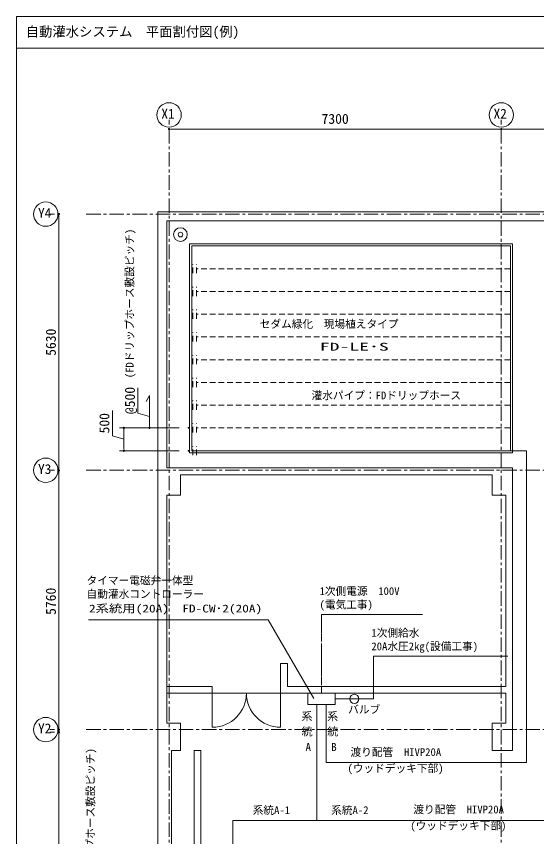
# Model space of a CAD drawing. Units: millimetres, scale not verified. Extents: x -19736 to 19736, y -13918 to 13918.
# Drawn here: x -19736 to -8305, y -4111 to 13918 of the extents above; entities that cross this region are included whole.
import ezdxf
from ezdxf.enums import TextEntityAlignment as Align

# ---------------------------------------------------------------- set-up
doc = ezdxf.new("R2010")
doc.units = ezdxf.units.MM
doc.header["$LTSCALE"] = 10
doc.header["$PDMODE"] = 32
doc.header["$PDSIZE"] = 2
for name, pattern in [('USER1', [50.8, 31.75, -6.35, 6.35, -6.35]), ('USER2', [19.05, 12.7, -6.35]), ('USER3', [18.9, 15, -0.9, 0.6, -0.9, 0.6, -0.9])]:
    doc.linetypes.add(name, pattern=pattern)
for name, color, linetype, lineweight in [('0-0_0', 7, 'Continuous', 20), ('0-1_WAKU', 7, 'Continuous', 18), ('0-3_sunpo', 7, 'Continuous', 20), ('0-4_kutai', 3, 'Continuous', 18), ('0-5_sin', 1, 'USER1', 18), ('0-6_moji', 7, 'Continuous', 18), ('0-7_wall', 1, 'Continuous', 18), ('0-9_00kansui01', 4, 'USER2', 18), ('0-A_00kansui02', 6, 'Continuous', 18), ('0-B_sen', 6, 'USER3', 18), ('F-0', 7, 'Continuous', 18)]:
    doc.layers.add(name, color=color, linetype=linetype, lineweight=lineweight)
doc.layers.add('0-2_DEFPOINTS', color=7, linetype='Continuous')
doc.styles.add('ＭＳ ゴシック', font='')
doc.styles.get('ＭＳ ゴシック').set_extended_font_data('MS Gothic')

# ---------------------------------------------------------------- blocks, each defined once
blk = doc.blocks.new('_Dot')
at = {"layer": '0-0_0'}
for p, q in [((-0.5, 0), (-1, 0)), ((0.25, 0), (-0.25, 0))]:
    blk.add_line(p, q, dxfattribs=at)
blk.add_circle((0, 0), 0.25, dxfattribs=at)
blk = doc.blocks.new('D1')
at = {"layer": '0-2_DEFPOINTS'}
for p in [(-6458.05, -11007.92), (-6458.05, -18907.92)]:
    blk.add_point(p, dxfattribs=at)
at = {"layer": '0-3_sunpo'}
for p, q in [((-6658.05, -11007.92), (-6558.05, -11007.92)), ((-6458.05, -18847.92), (-6458.05, -11067.92)), ((-6658.05, -18907.92), (-6558.05, -18907.92))]:
    blk.add_line(p, q, dxfattribs=at)
at = {"layer": '0-3_sunpo', "xscale": 60, "yscale": 60}
for p, rotation in [((-6458.05, -11007.92), 90), ((-6458.05, -18907.92), 270)]:
    blk.add_blockref('_Dot', p, dxfattribs=dict(at, rotation=rotation))
at = {"layer": '0-3_sunpo', "style": 'ＭＳ ゴシック'}
blk.add_text('7900', height=219.9, rotation=90, dxfattribs=at).set_placement((-6460.05, -15257.92), align=Align.BOTTOM_LEFT)
blk = doc.blocks.new('D2')
at = {"layer": '0-2_DEFPOINTS'}
for p in [(-6458.05, -5307.92), (-6458.05, -11067.92)]:
    blk.add_point(p, dxfattribs=at)
at = {"layer": '0-3_sunpo'}
for p, q in [((-6658.05, -5307.92), (-6558.05, -5307.92)), ((-6458.05, -11007.92), (-6458.05, -5367.92)), ((-6658.05, -11067.92), (-6558.05, -11067.92))]:
    blk.add_line(p, q, dxfattribs=at)
at = {"layer": '0-3_sunpo', "xscale": 60, "yscale": 60}
for p, rotation in [((-6458.05, -5307.92), 90), ((-6458.05, -11067.92), 270)]:
    blk.add_blockref('_Dot', p, dxfattribs=dict(at, rotation=rotation))
at = {"layer": '0-3_sunpo', "style": 'ＭＳ ゴシック'}
blk.add_text('5760', height=219.9, rotation=90, dxfattribs=at).set_placement((-6460.05, -8487.92), align=Align.BOTTOM_LEFT)
blk = doc.blocks.new('D3')
at = {"layer": '0-2_DEFPOINTS'}
for p in [(-6458.05, 322.08), (-6458.05, -5307.92)]:
    blk.add_point(p, dxfattribs=at)
at = {"layer": '0-3_sunpo'}
for p, q in [((-6658.05, 322.08), (-6558.05, 322.08)), ((-6458.05, -5247.92), (-6458.05, 262.08)), ((-6658.05, -5307.92), (-6558.05, -5307.92))]:
    blk.add_line(p, q, dxfattribs=at)
at = {"layer": '0-3_sunpo', "xscale": 60, "yscale": 60}
for p, rotation in [((-6458.05, 322.08), 90), ((-6458.05, -5307.92), 270)]:
    blk.add_blockref('_Dot', p, dxfattribs=dict(at, rotation=rotation))
at = {"layer": '0-3_sunpo', "style": 'ＭＳ ゴシック'}
blk.add_text('5630', height=219.9, rotation=90, dxfattribs=at).set_placement((-6460.05, -2792.92), align=Align.BOTTOM_LEFT)
blk = doc.blocks.new('D4')
at = {"layer": '0-2_DEFPOINTS'}
for p in [(-4037.55, 2191.79), (3262.45, 2191.79)]:
    blk.add_point(p, dxfattribs=at)
at = {"layer": '0-3_sunpo'}
for p, q in [((-4037.55, 2391.79), (-4037.55, 2291.79)), ((3262.45, 2391.79), (3262.45, 2291.79)), ((-3977.55, 2191.79), (3202.45, 2191.79))]:
    blk.add_line(p, q, dxfattribs=at)
at = {"layer": '0-3_sunpo', "xscale": 60, "yscale": 60, "rotation": 180}
blk.add_blockref('_Dot', (-4037.55, 2191.79), dxfattribs=at)
at = {"layer": '0-3_sunpo', "xscale": 60, "yscale": 60}
blk.add_blockref('_Dot', (3262.45, 2191.79), dxfattribs=at)
at = {"layer": '0-3_sunpo', "style": 'ＭＳ ゴシック'}
blk.add_text('7300', height=219.9, dxfattribs=at).set_placement((-687.55, 2240.55), align=Align.BOTTOM_LEFT)
blk = doc.blocks.new('D5')
at = {"layer": '0-2_DEFPOINTS'}
for p in [(3262.45, 2191.79), (11762.45, 2191.79)]:
    blk.add_point(p, dxfattribs=at)
at = {"layer": '0-3_sunpo'}
for p, q in [((3262.45, 2391.79), (3262.45, 2291.79)), ((11762.45, 2391.79), (11762.45, 2291.79)), ((11702.45, 2191.79), (3322.45, 2191.79))]:
    blk.add_line(p, q, dxfattribs=at)
at = {"layer": '0-3_sunpo', "xscale": 60, "yscale": 60, "rotation": 180}
blk.add_blockref('_Dot', (3262.45, 2191.79), dxfattribs=at)
at = {"layer": '0-3_sunpo', "xscale": 60, "yscale": 60}
blk.add_blockref('_Dot', (11762.45, 2191.79), dxfattribs=at)
at = {"layer": '0-3_sunpo', "style": 'ＭＳ ゴシック'}
blk.add_text('8500', height=219.9, dxfattribs=at).set_placement((7212.45, 2256.44), align=Align.BOTTOM_LEFT)
blk = doc.blocks.new('D7')
at = {"layer": '0-2_DEFPOINTS'}
for p in [(-5029.24, -4377.92), (-3612.55, -4377.92), (-3612.55, -4877.92)]:
    blk.add_point(p, dxfattribs=at)
at = {"layer": '0-3_sunpo'}
for p, q in [((-3812.55, -4377.92), (-5129.24, -4377.92)), ((-5029.24, -4817.92), (-5029.24, -4437.92)), ((-3812.55, -4877.92), (-5129.24, -4877.92))]:
    blk.add_line(p, q, dxfattribs=at)
blk.add_lwpolyline([(-5029.24, -4627.92), (-5282.24, -4552.02), (-5282.24, -3995.23)], dxfattribs=at)
at = {"layer": '0-3_sunpo', "xscale": 60, "yscale": 60}
for p, rotation in [((-5029.24, -4377.92), 90), ((-5029.24, -4877.92), 270)]:
    blk.add_blockref('_Dot', p, dxfattribs=dict(at, rotation=rotation))
at = {"layer": '0-3_sunpo', "style": 'ＭＳ ゴシック'}
blk.add_text('500', height=219.9, rotation=90, dxfattribs=at).set_placement((-5284.24, -4498.63), align=Align.BOTTOM_LEFT)

msp = doc.modelspace()

# ---------------------------------------------------------------- linework, layer by layer
at = {"layer": '0-1_WAKU'}
msp.add_line((-19736.25, 13217.5), (19736.25, 13217.5), dxfattribs=at)
at = {"layer": '0-3_sunpo', "lineweight": 18}
for p, q in [((-16811.68, 5583.93), (-16887.28, 5454.79)), ((-16811.68, 4931.53), (-16811.68, 5583.93)), ((-16156.34, 4871.53), (-16911.68, 4871.53))]:
    msp.add_line(p, q, dxfattribs=at)
msp.add_lwpolyline([(-16811.68, 5121.53), (-17064.68, 5197.43), (-17064.68, 5754.22)], dxfattribs=at)
at = {"layer": '0-4_kutai'}
for p, q in [((-8831.34, 3991.53), (-16431.34, 3991.53)), ((-8831.34, 3991.53), (-8831.34, -2218.47)), ((-9281.34, 3841.53), (-16131.34, 3841.53)), ((-9281.34, 3841.53), (-9281.34, 3391.53)), ((-9281.34, 3391.53), (-8981.34, 3391.53)), ((-8981.34, 3391.53), (-8981.34, -808.47)), ((-13781.34, -808.47), (-13781.34, -308.47)), ((-16431.34, -808.47), (-15431.34, -808.47)), ((-15431.34, -1708.47), (-15431.34, -808.47)), ((-13931.34, -1708.47), (-13931.34, -808.47)), ((-13781.34, -808.47), (-8981.34, -808.47)), ((-16431.34, -958.47), (-15431.34, -958.47)), ((-13931.34, -958.47), (-16181.34, -958.47)), ((-13931.34, -958.47), (-8981.34, -958.47)), ((-8981.34, -958.47), (-8981.34, -1618.47)), ((-9281.34, -1618.47), (-8981.34, -1618.47)), ((-9281.34, -2218.47), (-9281.34, -1618.47)), ((-15831.34, -2218.47), (-15831.34, -9008.47)), ((-15831.34, -2218.47), (-15681.34, -2218.47)), ((-8831.34, -2218.47), (-9281.34, -2218.47))]:
    msp.add_line(p, q, dxfattribs=at)
for points in [[(-431.34, -3918.47), (-431.34, -9808.47), (-16631.34, -9808.47), (-16631.34, 9621.53), (-431.34, 9621.53), (-431.34, -2268.47)], [(-16431.34, 3991.53), (-16431.34, 9421.53), (-631.34, 9421.53), (-631.34, -2268.47)], [(-16131.34, 3841.53), (-16131.34, 3391.53), (-16431.34, 3391.53)], [(-16131.34, -1618.47), (-16431.34, -1618.47), (-16431.34, 3391.53)], [(-13931.34, -958.47), (-13931.34, -308.47), (-13781.34, -308.47)], [(-731.34, -3918.47), (-731.34, -9508.47), (-16331.34, -9508.47), (-16331.34, -2218.47), (-16131.34, -2218.47), (-16131.34, -1618.47)], [(-15681.34, -2218.47), (-15681.34, -8858.47), (-1381.34, -8858.47), (-1381.34, -4218.47)]]:
    msp.add_lwpolyline(points, dxfattribs=at)
for radius in [150, 50]:
    msp.add_circle((-16131.34, 9121.53), radius, dxfattribs=at)
for centre, start, end in [((-15431.34, -958.47), 270, 0), ((-13931.34, -958.47), 180, 270)]:
    msp.add_arc(centre, 750, start, end, dxfattribs=at)
at = {"layer": '0-5_sin'}
for p, q in [((-16381.34, 11441.25), (-16381.34, -11108.93)), ((-9081.34, 11441.25), (-9081.34, -11108.93)), ((-18199.77, 9571.53), (912.8, 9571.53)), ((-18199.77, 3941.53), (912.8, 3941.53)), ((-18199.77, -1758.47), (912.8, -1758.47))]:
    msp.add_line(p, q, dxfattribs=at)
at = {"layer": '0-6_moji'}
for p, q in [((-13031.34, 772.2), (-10812.34, 772.2)), ((-18152.94, 654.15), (-14201.24, 654.15)), ((-14201.24, 654.15), (-13201.24, -1077.9)), ((-11891.56, -144.8), (-8940.32, -144.8))]:
    msp.add_line(p, q, dxfattribs=at)
for centre in [(-16381.34, 11752.39), (-9081.34, 11752.39), (-19090.64, 9571.53), (-19090.64, 3941.53), (-19090.64, -1758.47)]:
    msp.add_circle(centre, 267.61, dxfattribs=at)
at = {"layer": '0-7_wall'}
for points in [[(-15931.34, 8921.53), (-8831.34, 8921.53), (-8831.34, 4321.53), (-15931.34, 4321.53)], [(-15881.34, 8871.53), (-8881.34, 8871.53), (-8881.34, 4371.53), (-15881.34, 4371.53)]]:
    msp.add_lwpolyline(points, close=True, dxfattribs=at)
at = {"layer": '0-9_00kansui01'}
for p, q in [((-15856.34, 8271.53), (-15856.34, 8471.53)), ((-15781.34, 8271.53), (-15781.34, 8471.53)), ((-8881.34, 8371.53), (-15781.34, 8371.53)), ((-15856.34, 7771.53), (-15856.34, 7971.53)), ((-15781.34, 7771.53), (-15781.34, 7971.53)), ((-8881.34, 7871.53), (-15781.34, 7871.53)), ((-15856.34, 7271.53), (-15856.34, 7471.53)), ((-15781.34, 7271.53), (-15781.34, 7471.53)), ((-8881.34, 7371.53), (-15781.34, 7371.53)), ((-15856.34, 6771.53), (-15856.34, 6971.53)), ((-15781.34, 6771.53), (-15781.34, 6971.53)), ((-8881.34, 6871.53), (-15781.34, 6871.53)), ((-15856.34, 6271.53), (-15856.34, 6471.53)), ((-15781.34, 6271.53), (-15781.34, 6471.53)), ((-8881.34, 6371.53), (-15781.34, 6371.53)), ((-15856.34, 5771.53), (-15856.34, 5971.53)), ((-15781.34, 5771.53), (-15781.34, 5971.53)), ((-8881.34, 5871.53), (-15781.34, 5871.53)), ((-15856.34, 5271.53), (-15856.34, 5471.53)), ((-15781.34, 5271.53), (-15781.34, 5471.53)), ((-8881.34, 5371.53), (-15781.34, 5371.53)), ((-15856.34, 4771.53), (-15856.34, 4971.53)), ((-15781.34, 4771.53), (-15781.34, 4971.53)), ((-8881.34, 4871.53), (-15781.34, 4871.53)), ((-15856.34, 4271.53), (-15856.34, 4471.53)), ((-15781.34, 4271.53), (-15781.34, 4471.53))]:
    msp.add_line(p, q, dxfattribs=at)
msp.add_lwpolyline([(-8881.34, 8371.53), (-8881.34, 4371.53), (-15781.34, 4371.53)], dxfattribs=at)
at = {"layer": '0-A_00kansui02'}
for p, q in [((-8881.34, 4371.53), (-8527.47, 4371.53)), ((-13131.34, -1208.47), (-13131.34, -3756.47))]:
    msp.add_line(p, q, dxfattribs=at)
for points in [[(-12931.34, -1208.47), (-12931.34, -2482.47), (-8527.47, -2482.47), (-8527.47, 4371.53)], [(-12731.34, -1083.47), (-11891.56, -1083.47), (-11891.56, -144.8)], [(-14981.34, -8118.47), (-14981.34, -3756.47), (-7731.34, -3756.47)]]:
    msp.add_lwpolyline(points, dxfattribs=at)
msp.add_lwpolyline([(-12731.34, -1208.47), (-12731.34, -958.47), (-13331.34, -958.47), (-13331.34, -1208.47)], close=True, dxfattribs=at)
msp.add_circle((-12311.45, -1083.47), 100, dxfattribs=at)
at = {"layer": '0-B_sen'}
msp.add_line((-13031.34, -958.47), (-13031.34, 772.2), dxfattribs=at)
at = {"layer": 'F-0'}
msp.add_lwpolyline([(19736.25, -11542.5), (19736.25, 13917.5), (-19736.25, 13917.5), (-19736.25, -11542.5)], dxfattribs=at)

# ---------------------------------------------------------------- block references
at = {"layer": '0-3_sunpo'}
for name in ['D4', 'D5', 'D3', 'D7', 'D2', 'D1']:
    msp.add_blockref(name, (-12343.79, 9249.45), dxfattribs=at)
at = {"layer": '0-3_sunpo', "xscale": 60, "yscale": 60, "rotation": 270}
msp.add_blockref('_Dot', (-16811.68, 4871.53), dxfattribs=at)

# ---------------------------------------------------------------- texts
at = {"layer": '0-1_WAKU', "style": 'ＭＳ ゴシック'}
for s, height, p in [('自動灌水システム\u3000平面割付図(例)', 215.1, (-19532.92, 13410.83)), ('X1', 215.1, (-16551.35, 11606.68)), ('X2', 215.1, (-9251.35, 11606.68)), ('Y4', 215.1, (-19260.65, 9425.83)), ('セダム緑化\u3000現場植えタイプ', 172, (-14389.35, 7018.8)), ('灌水パイプ：FDドリップホース', 172, (-13249.98, 5448.8)), ('Y3', 215.1, (-19260.65, 3795.83)), ('タイマー電磁弁一体型', 172, (-18194.64, 1380.81)), ('自動灌水コントローラー', 172, (-18194.64, 1083.27)), ('1次側電源\u3000100V', 172, (-13075.27, 1147.11)), ('(電気工事)', 172, (-13075.27, 850.48)), ('1次側給水', 172, (-11935.49, 230.11)), ('20A水圧2kg(設備工事)', 172, (-11935.49, -66.52)), ('バルブ', 172, (-12445.49, -1453.84)), ('Y2', 215.1, (-19260.65, -1904.17)), ('渡り配管\u3000HIVP20A', 172, (-12394.29, -2390.79)), ('(ウッドデッキ下部)', 172, (-12460.06, -2748.08)), ('系統A-1', 172, (-14543.39, -3667.4)), ('系統A-2', 172, (-12818.76, -3667.4)), ('渡り配管\u3000HIVP20A', 172, (-11014.59, -3651.57)), ('(ウッドデッキ下部)', 172, (-11080.36, -4008.87))]:
    msp.add_text(s, height=height, dxfattribs=at).set_placement(p, align=Align.BOTTOM_LEFT)
for p in [(-17109.51, 5966.06), (-17971.45, -5450.16)]:
    msp.add_text('(FDドリップホース敷設ピッチ)', height=172, rotation=90, dxfattribs=at).set_placement(p, align=Align.BOTTOM_LEFT)
for s, width, p in [('FD-LE･S', 1.85, (-13069.98, 6518.8)), ('2系統用(20A)\u3000FD-CW･2(20A)', 1.25, (-18141.7, 764.46))]:
    msp.add_text(s, height=172, dxfattribs=dict(at, width=width)).set_placement(p, align=Align.BOTTOM_LEFT)
at = {"layer": '0-3_sunpo', "style": 'ＭＳ ゴシック'}
msp.add_text('@500', height=219.9, rotation=90, dxfattribs=at).set_placement((-17066.68, 5175.83), align=Align.BOTTOM_LEFT)
at = {"layer": '0-6_moji', "style": 'ＭＳ ゴシック'}
for s, p in [('系', (-13470.17, -1607.9)), ('系', (-12905.61, -1607.9)), ('統', (-13466.28, -1942.42)), ('統', (-12901.71, -1942.42)), ('A', (-13382.92, -2282.47)), ('B', (-12818.36, -2282.47))]:
    msp.add_text(s, height=176, dxfattribs=at).set_placement(p, align=Align.BOTTOM_LEFT)

doc.saveas('drawing.dxf')
